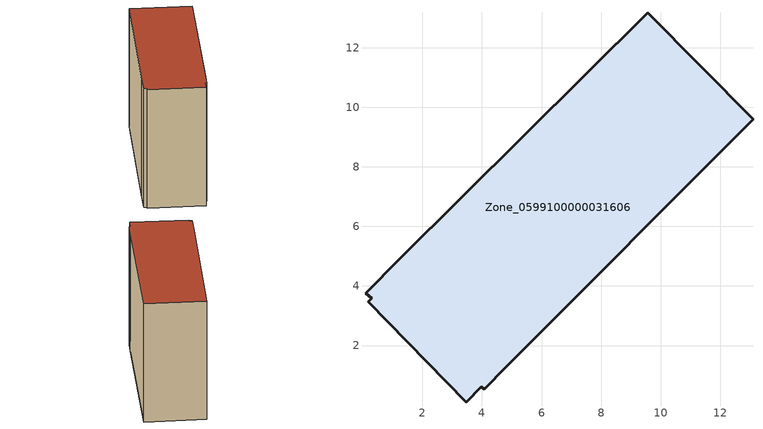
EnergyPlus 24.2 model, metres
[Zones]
Zone_0599100000031606
 floor ground (C_G): 0.3,3.58 0.09,3.75 1.24,4.92 9.57,13.17 13.1,9.6 4.82,1.29 4.08,0.53 3.98,0.62 3.47,0.1 0.19,3.47 z0
 wall outside (C_F): 13.1,9.6 9.57,13.17 1.24,4.92 0.09,3.75 0.3,3.58 0.19,3.47 3.47,0.1 3.98,0.62 4.08,0.53 4.82,1.29 13.1,9.6 z0:10.72
 roof outside (C_R): 0.09,3.75 0.3,3.58 0.19,3.47 3.47,0.1 3.98,0.62 4.08,0.53 4.82,1.29 13.1,9.6 9.57,13.17 1.24,4.92 z10.72
[BUILDING]
Pand.0599100000031606: North Axis=0; Terrain=City; Loads Convergence Tolerance Value=0.04; Temperature Convergence Tolerance Value=0.4; Solar Distribution=FullExterior; Maximum Number of Warmup Days=25; Minimum Number of Warmup Days=1
[Site:Location]
Rotterdam.The.Hague.AP_ZH_NLD Design_Conditions: Latitude=51.96; Longitude=4.45; Time Zone=1; Elevation=-4.5
[SITE:GROUNDTEMPERATURE:BUILDINGSURFACE]
18, 18, 18, 18, 18, 18, 18, 18, 18, 18, 18, 18
[MATERIAL] Thermal Absorptance=0.9; Solar Absorptance=0.7; Visible Absorptance=0.7
Name | Roughness | Thickness | Conductivity | Density | Specific Heat
G.TI.1946 | MediumSmooth | 0.15 | 1 | 540 | 1210
F.TI.1946 | Rough | 0.3 | 0.857143 | 1920 | 840
R.TI.1946 | MediumRough | 0.2 | 0.1 | 1500 | 1000
[CONSTRUCTION]
C_G: G.TI.1946
C_F: F.TI.1946
C_R: R.TI.1946
[ZONE]
Zone_0599100000031606: Type=1; Multiplier=1; Ceiling Height=Autocalculate; Volume=Autocalculate; Floor Area=autocalculate; Part of Total Floor Area=Yes
[ZONEINFILTRATION:DESIGNFLOWRATE]
Infil_Zone_0599100000031606: Zone or ZoneList or Space or SpaceList=Zone_0599100000031606; Schedule=AlwaysOn; Design Flow Rate Calculation Method=Flow/Area; Flow Rate per Floor Area=0.003; Constant Term Coefficient=1; Temperature Term Coefficient=0; Velocity Term Coefficient=0; Velocity Squared Term Coefficient=0
[HVACTEMPLATE:ZONE:IDEALLOADSAIRSYSTEM]
Zone_0599100000031606: Maximum Heating Supply Air Temperature=50; Minimum Cooling Supply Air Temperature=13; Maximum Heating Supply Air Humidity Ratio=0.0156; Minimum Cooling Supply Air Humidity Ratio=0.0077; Heating Limit=NoLimit; Cooling Limit=NoLimit; Dehumidification Control Type=ConstantSensibleHeatRatio; Cooling Sensible Heat Ratio=0.7; Dehumidification Setpoint=60; Humidification Control Type=None; Humidification Setpoint=30; Outdoor Air Method=None; Outdoor Air Flow Rate per Person=0.00944; Outdoor Air Flow Rate per Zone Floor Area=0; Outdoor Air Flow Rate per Zone=0; Demand Controlled Ventilation Type=None; Outdoor Air Economizer Type=NoEconomizer; Heat Recovery Type=None; Sensible Heat Recovery Effectiveness=0.7; Latent Heat Recovery Effectiveness=0.65
[ZONECONTROL:THERMOSTAT]
ThermostatControl_Zone_0599100000031606: Zone or ZoneList=Zone_0599100000031606; Control Type Schedule=DualSetpointControlType; Control 1=Thermostat_Zone_0599100000031606; Temperature Difference Between Cutout And Setpoint=0
[THERMOSTATSETPOINT:DUALSETPOINT]
Thermostat_Zone_0599100000031606: Heating Setpoint Temperature Schedule=HeatingSetpoint_Zone_0599100000031606; Cooling Setpoint Temperature Schedule=CoolingSetpoint_Zone_0599100000031606
[SCHEDULE:COMPACT]
HeatingSetpoint_Zone_0599100000031606: Through: 12/31, For: AllDays, Until: 24:00, 21
CoolingSetpoint_Zone_0599100000031606: Through: 12/31, For: AllDays, Until: 24:00, 24
DualSetpointControlType: Through: 12/31, For: AllDays, Until: 24:00, 4
AlwaysOn: Through: 12/31, For: AllDays, Until: 24:00, 1
